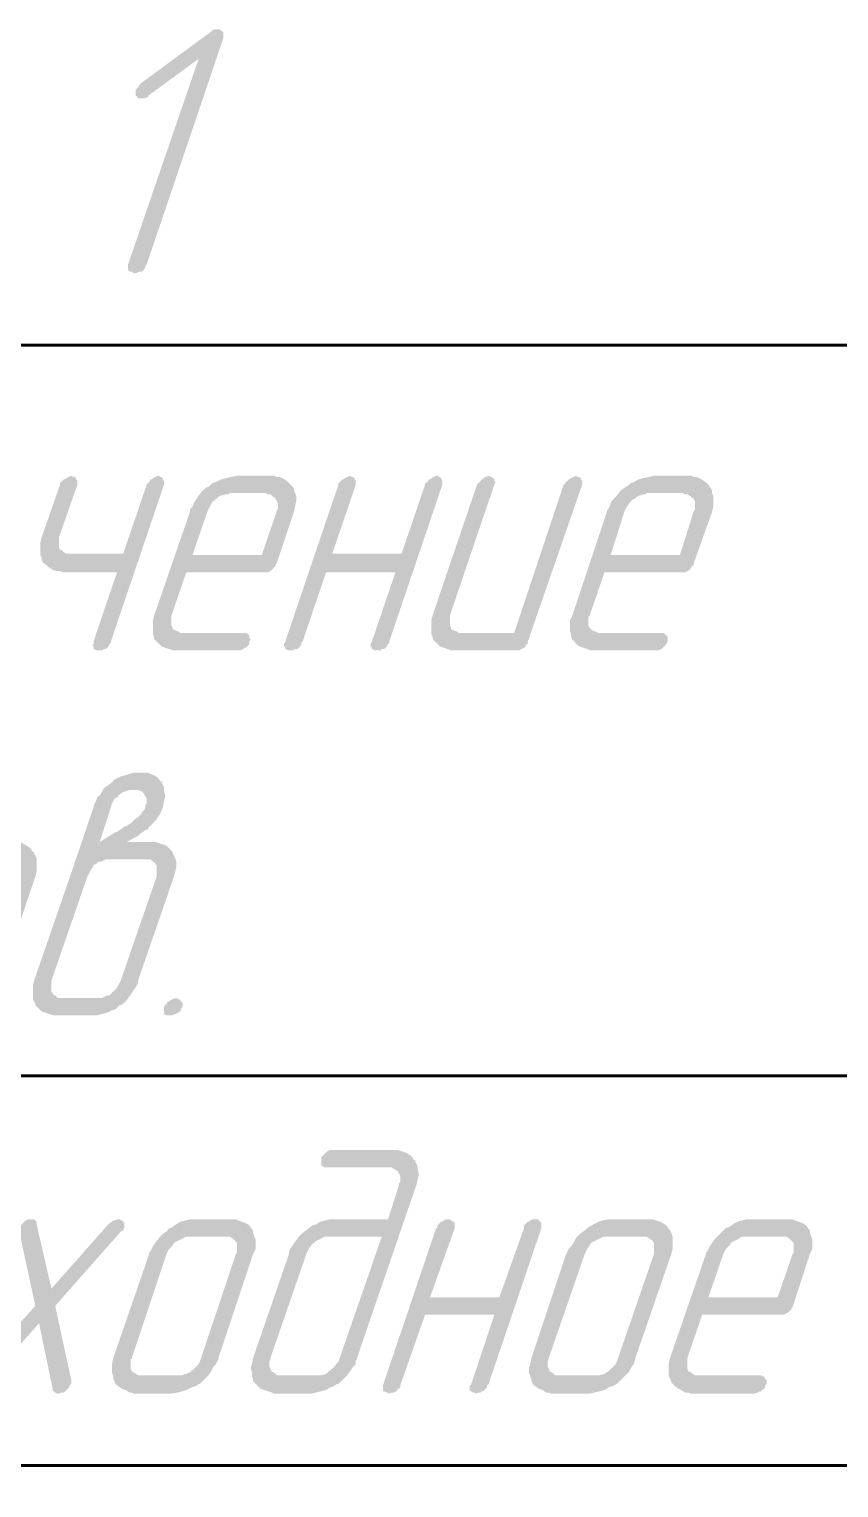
# Model space of a CAD drawing. Extents: x 260 to 1101, y 70 to 664.
# Drawn here: x 390.92 to 407.55, y 279.33 to 309.28 of the extents above; entities that cross this region are included whole.
import ezdxf

# ---------------------------------------------------------------- set-up
doc = ezdxf.new("R2010")
doc.units = 0
doc.header["$MEASUREMENT"] = 0
doc.layers.add('PDF _Геометрия', color=7, linetype='CONTINUOUS')
doc.layers.add('PDF _Сплошная заливка', color=7, linetype='CONTINUOUS')

msp = doc.modelspace()

# ---------------------------------------------------------------- hatches: boundary and pattern name
at = {"layer": 'PDF _Сплошная заливка', "transparency": 33554559}
for points in [[(394.833, 309.279), (394.859, 309.254), (394.884, 309.229), (394.91, 309.229), (394.91, 309.203), (394.91, 309.152), (394.91, 309.102), (393.335, 304.453), (393.309, 304.428), (393.309, 304.403), (393.284, 304.352), (393.233, 304.301), (393.207, 304.301), (393.182, 304.301), (393.131, 304.276), (393.08, 304.276), (393.08, 304.276), (393.055, 304.276), (393.03, 304.301), (392.979, 304.301), (392.953, 304.326), (392.953, 304.352), (392.953, 304.377), (392.953, 304.428), (392.953, 304.453), (394.401, 308.67), (393.36, 307.908), (393.36, 307.882), (393.335, 307.882), (393.284, 307.857), (393.233, 307.857), (393.207, 307.857), (393.182, 307.857), (393.157, 307.857), (393.131, 307.908), (393.106, 307.908), (393.106, 307.933), (393.106, 307.984), (393.106, 308.035), (393.106, 308.035), (393.131, 308.06), (393.157, 308.086), (393.207, 308.162), (394.656, 309.229), (394.656, 309.229), (394.681, 309.254), (394.732, 309.279), (394.783, 309.279), (394.783, 309.279)], [(393.614, 300.085), (393.639, 300.085), (393.665, 300.059), (393.665, 300.034), (393.69, 300.008), (393.69, 299.983), (393.69, 299.932), (392.598, 296.706), (392.598, 296.681), (392.572, 296.656), (392.547, 296.605), (392.496, 296.554), (392.496, 296.554), (392.445, 296.554), (392.42, 296.529), (392.369, 296.529), (392.344, 296.529), (392.318, 296.529), (392.293, 296.529), (392.242, 296.554), (392.242, 296.579), (392.242, 296.605), (392.217, 296.63), (392.242, 296.656), (392.242, 296.706), (392.725, 298.129), (391.607, 298.129), (391.556, 298.154), (391.48, 298.154), (391.404, 298.18), (391.328, 298.23), (391.277, 298.281), (391.201, 298.332), (391.201, 298.357), (391.175, 298.383), (391.175, 298.434), (391.15, 298.484), (391.15, 298.561), (391.15, 298.637), (391.15, 298.738), (391.175, 298.84), (391.556, 299.932), (391.556, 299.932), (391.556, 299.958), (391.582, 299.983), (391.632, 300.034), (391.658, 300.034), (391.683, 300.059), (391.734, 300.085), (391.785, 300.11), (391.785, 300.11), (391.836, 300.085), (391.861, 300.085), (391.886, 300.059), (391.886, 300.034), (391.912, 300.008), (391.912, 299.983), (391.912, 299.932), (391.531, 298.84), (391.531, 298.84), (391.531, 298.815), (391.531, 298.789), (391.531, 298.764), (391.531, 298.688), (391.531, 298.637), (391.556, 298.586), (391.556, 298.586), (391.582, 298.586), (391.607, 298.561), (391.683, 298.51), (391.709, 298.51), (391.785, 298.51), (392.852, 298.51), (393.335, 299.932), (393.335, 299.932), (393.36, 299.958), (393.385, 299.983), (393.411, 300.034), (393.436, 300.034), (393.462, 300.059), (393.512, 300.085), (393.563, 300.11), (393.589, 300.11)], [(399.33, 300.085), (399.355, 300.085), (399.381, 300.059), (399.381, 300.034), (399.406, 300.008), (399.406, 299.983), (399.406, 299.932), (398.314, 296.706), (398.314, 296.681), (398.288, 296.656), (398.263, 296.605), (398.212, 296.554), (398.212, 296.554), (398.161, 296.554), (398.136, 296.529), (398.06, 296.529), (398.06, 296.529), (398.034, 296.529), (398.009, 296.529), (397.958, 296.554), (397.958, 296.579), (397.933, 296.605), (397.933, 296.63), (397.933, 296.656), (397.958, 296.706), (398.441, 298.129), (397.018, 298.129), (396.535, 296.706), (396.51, 296.681), (396.51, 296.656), (396.485, 296.605), (396.434, 296.554), (396.408, 296.554), (396.383, 296.554), (396.332, 296.529), (396.281, 296.529), (396.281, 296.529), (396.256, 296.529), (396.231, 296.529), (396.18, 296.554), (396.18, 296.579), (396.154, 296.605), (396.154, 296.63), (396.154, 296.656), (396.18, 296.706), (397.272, 299.932), (397.272, 299.932), (397.272, 299.958), (397.298, 299.983), (397.348, 300.034), (397.374, 300.034), (397.399, 300.059), (397.45, 300.085), (397.501, 300.11), (397.501, 300.11), (397.552, 300.085), (397.577, 300.085), (397.603, 300.059), (397.603, 300.034), (397.628, 300.008), (397.628, 299.983), (397.628, 299.932), (397.145, 298.51), (398.568, 298.51), (399.051, 299.932), (399.051, 299.932), (399.051, 299.958), (399.101, 299.983), (399.127, 300.034), (399.152, 300.034), (399.178, 300.059), (399.228, 300.085), (399.279, 300.11), (399.305, 300.11)], [(402.175, 300.085), (402.201, 300.085), (402.252, 300.059), (402.252, 300.034), (402.277, 300.008), (402.277, 299.983), (402.277, 299.932), (401.159, 296.706), (401.159, 296.681), (401.159, 296.656), (401.134, 296.656), (401.108, 296.605), (401.083, 296.579), (401.032, 296.554), (400.981, 296.529), (400.93, 296.529), (399.635, 296.529), (399.584, 296.529), (399.508, 296.554), (399.432, 296.579), (399.355, 296.605), (399.305, 296.656), (399.228, 296.732), (399.228, 296.732), (399.203, 296.757), (399.203, 296.808), (399.178, 296.859), (399.178, 296.935), (399.178, 297.037), (399.178, 297.138), (399.203, 297.24), (400.118, 299.932), (400.118, 299.932), (400.143, 299.958), (400.168, 299.983), (400.219, 300.034), (400.219, 300.034), (400.245, 300.059), (400.295, 300.085), (400.372, 300.11), (400.372, 300.11), (400.397, 300.085), (400.422, 300.085), (400.448, 300.059), (400.473, 300.034), (400.473, 300.008), (400.499, 299.983), (400.473, 299.932), (399.559, 297.24), (399.559, 297.24), (399.559, 297.214), (399.559, 297.189), (399.559, 297.138), (399.559, 297.062), (399.559, 297.037), (399.584, 296.986), (399.584, 296.986), (399.584, 296.96), (399.635, 296.935), (399.711, 296.91), (399.737, 296.884), (399.787, 296.884), (400.88, 296.884), (401.896, 299.932), (401.921, 299.932), (401.921, 299.958), (401.947, 299.983), (401.998, 300.034), (401.998, 300.034), (402.048, 300.059), (402.099, 300.085), (402.15, 300.11), (402.15, 300.11)], [(390.667, 292.592), (390.743, 292.592), (390.819, 292.541), (390.87, 292.515), (390.946, 292.465), (390.997, 292.388), (391.023, 292.388), (391.023, 292.363), (391.048, 292.312), (391.073, 292.261), (391.073, 292.185), (391.073, 292.084), (391.073, 291.982), (391.048, 291.88), (390.133, 289.188), (390.133, 289.188), (390.108, 289.163), (390.083, 289.112), (390.032, 289.061), (390.032, 289.061), (390.006, 289.036), (389.956, 289.036), (389.905, 289.036), (389.879, 289.036), (389.879, 289.036), (389.829, 289.036), (389.778, 289.061), (389.778, 289.061), (389.778, 289.112), (389.752, 289.137), (389.778, 289.163), (389.778, 289.188), (390.692, 291.88), (390.692, 291.88), (390.692, 291.906), (390.692, 291.931), (390.692, 291.982), (390.692, 292.058), (390.692, 292.109), (390.667, 292.134), (390.667, 292.134), (390.667, 292.16), (390.616, 292.185), (390.54, 292.236), (390.515, 292.236), (390.464, 292.236), (389.727, 292.236), (388.711, 289.188), (388.685, 289.188), (388.685, 289.163), (388.66, 289.112), (388.609, 289.061), (388.584, 289.061), (388.558, 289.036), (388.508, 289.036), (388.457, 289.036), (388.457, 289.036), (388.431, 289.036), (388.406, 289.036), (388.355, 289.061), (388.355, 289.061), (388.33, 289.112), (388.33, 289.137), (388.33, 289.163), (388.355, 289.188), (389.371, 292.236), (388.304, 292.236), (387.263, 289.188), (387.263, 289.188), (387.263, 289.163), (387.212, 289.112), (387.187, 289.061), (387.161, 289.061), (387.136, 289.036), (387.085, 289.036), (387.034, 289.036), (387.034, 289.036), (387.009, 289.036), (386.983, 289.036), (386.933, 289.061), (386.907, 289.061), (386.907, 289.112), (386.907, 289.137), (386.907, 289.163), (386.907, 289.188), (387.999, 292.414), (387.999, 292.439), (388.025, 292.439), (388.05, 292.49), (388.05, 292.515), (388.101, 292.541), (388.127, 292.566), (388.177, 292.592), (388.254, 292.592), (390.616, 292.592)], [(393.97, 289.366), (393.995, 289.366), (394.046, 289.315), (394.046, 289.315), (394.071, 289.29), (394.071, 289.239), (394.071, 289.213), (394.046, 289.188), (394.046, 289.163), (394.02, 289.112), (393.97, 289.086), (393.944, 289.061), (393.919, 289.061), (393.868, 289.036), (393.817, 289.036), (393.817, 289.036), (393.766, 289.036), (393.741, 289.036), (393.69, 289.061), (393.69, 289.086), (393.69, 289.112), (393.69, 289.163), (393.69, 289.213), (393.69, 289.213), (393.716, 289.239), (393.741, 289.264), (393.766, 289.315), (393.792, 289.315), (393.817, 289.34), (393.868, 289.366), (393.944, 289.391), (393.944, 289.391)], [(392.776, 284.845), (392.826, 284.819), (392.852, 284.794), (392.852, 284.794), (392.877, 284.768), (392.877, 284.718), (392.877, 284.667), (392.877, 284.667), (392.852, 284.641), (392.852, 284.616), (392.801, 284.591), (391.455, 283.067), (391.785, 281.543), (391.785, 281.543), (391.785, 281.517), (391.785, 281.466), (391.759, 281.441), (391.759, 281.441), (391.734, 281.39), (391.709, 281.365), (391.658, 281.314), (391.658, 281.314), (391.632, 281.289), (391.582, 281.289), (391.531, 281.263), (391.505, 281.263), (391.455, 281.289), (391.429, 281.314), (391.404, 281.339), (391.404, 281.365), (391.124, 282.711), (389.93, 281.365), (389.854, 281.289), (389.752, 281.263), (389.727, 281.263), (389.702, 281.289), (389.651, 281.289), (389.625, 281.314), (389.625, 281.339), (389.625, 281.365), (389.625, 281.39), (389.625, 281.441), (389.625, 281.466), (389.625, 281.466), (389.651, 281.517), (389.676, 281.543), (391.048, 283.067), (390.718, 284.591), (390.718, 284.667), (390.718, 284.692), (390.743, 284.718), (390.769, 284.743), (390.819, 284.794), (390.819, 284.794), (390.845, 284.819), (390.896, 284.845), (390.972, 284.845), (390.972, 284.845), (391.023, 284.845), (391.048, 284.819), (391.073, 284.794), (391.073, 284.743), (391.378, 283.422), (392.547, 284.743), (392.649, 284.819), (392.75, 284.845), (392.75, 284.845)], [(401.362, 284.845), (401.388, 284.819), (401.413, 284.794), (401.413, 284.794), (401.439, 284.768), (401.439, 284.718), (401.439, 284.667), (400.346, 281.441), (400.321, 281.441), (400.321, 281.39), (400.295, 281.365), (400.245, 281.314), (400.219, 281.314), (400.194, 281.289), (400.143, 281.289), (400.092, 281.263), (400.092, 281.263), (400.067, 281.289), (400.041, 281.289), (399.991, 281.314), (399.991, 281.314), (399.965, 281.339), (399.965, 281.39), (399.965, 281.416), (399.991, 281.441), (400.473, 282.889), (399.051, 282.889), (398.543, 281.441), (398.543, 281.441), (398.543, 281.39), (398.492, 281.365), (398.466, 281.314), (398.441, 281.314), (398.415, 281.289), (398.365, 281.289), (398.314, 281.263), (398.314, 281.263), (398.288, 281.289), (398.263, 281.289), (398.212, 281.314), (398.187, 281.314), (398.187, 281.339), (398.187, 281.39), (398.187, 281.416), (398.187, 281.441), (399.279, 284.667), (399.305, 284.667), (399.305, 284.718), (399.33, 284.743), (399.381, 284.794), (399.406, 284.794), (399.432, 284.819), (399.482, 284.845), (399.533, 284.845), (399.533, 284.845), (399.559, 284.845), (399.584, 284.819), (399.635, 284.794), (399.635, 284.794), (399.66, 284.768), (399.66, 284.718), (399.66, 284.667), (399.152, 283.244), (400.575, 283.244), (401.083, 284.667), (401.083, 284.667), (401.083, 284.718), (401.108, 284.743), (401.159, 284.794), (401.185, 284.794), (401.21, 284.819), (401.261, 284.845), (401.312, 284.845), (401.312, 284.845)]]:
    msp.add_hatch(color=256, dxfattribs=at).paths.add_polyline_path(points)
h = msp.add_hatch(color=256, dxfattribs=at)
h.paths.add_polyline_path([(395.773, 299.754), (395.037, 299.754), (395.011, 299.729), (394.96, 299.729), (394.859, 299.704), (394.808, 299.678), (394.757, 299.627), (394.757, 299.627), (394.732, 299.627), (394.732, 299.602), (394.681, 299.577), (394.63, 299.475), (394.605, 299.424), (394.579, 299.373), (394.274, 298.484), (395.697, 298.484), (396.002, 299.373), (396.002, 299.399), (396.002, 299.399), (396.027, 299.424), (396.027, 299.475), (396.027, 299.551), (396.002, 299.602), (395.977, 299.627), (395.977, 299.653), (395.977, 299.653), (395.926, 299.678), (395.875, 299.729), (395.824, 299.729)], flags=0)
h.paths.add_polyline_path([(396.002, 300.085), (396.053, 300.085), (396.129, 300.059), (396.205, 300.008), (396.256, 299.958), (396.332, 299.881), (396.332, 299.881), (396.358, 299.856), (396.358, 299.805), (396.383, 299.754), (396.408, 299.678), (396.408, 299.602), (396.383, 299.5), (396.358, 299.373), (396.002, 298.307), (396.002, 298.307), (395.977, 298.281), (395.977, 298.256), (395.951, 298.23), (395.9, 298.18), (395.875, 298.154), (395.824, 298.129), (395.748, 298.129), (394.147, 298.129), (393.843, 297.24), (393.843, 297.24), (393.843, 297.214), (393.843, 297.189), (393.843, 297.138), (393.843, 297.062), (393.843, 297.037), (393.868, 296.986), (393.868, 296.986), (393.868, 296.96), (393.919, 296.935), (393.995, 296.91), (394.02, 296.884), (394.071, 296.884), (395.341, 296.884), (395.367, 296.884), (395.418, 296.859), (395.443, 296.833), (395.443, 296.808), (395.443, 296.783), (395.469, 296.757), (395.443, 296.706), (395.443, 296.706), (395.443, 296.656), (395.418, 296.63), (395.367, 296.579), (395.341, 296.579), (395.316, 296.554), (395.265, 296.529), (395.214, 296.529), (393.919, 296.529), (393.868, 296.529), (393.792, 296.554), (393.716, 296.579), (393.639, 296.605), (393.589, 296.656), (393.512, 296.732), (393.512, 296.732), (393.487, 296.757), (393.487, 296.808), (393.462, 296.859), (393.462, 296.935), (393.462, 297.037), (393.462, 297.138), (393.487, 297.24), (394.224, 299.373), (394.224, 299.399), (394.224, 299.424), (394.274, 299.475), (394.3, 299.551), (394.351, 299.627), (394.401, 299.704), (394.478, 299.805), (394.579, 299.881), (394.605, 299.881), (394.63, 299.907), (394.681, 299.958), (394.757, 299.983), (394.859, 300.034), (394.96, 300.059), (395.062, 300.085), (395.189, 300.11), (395.951, 300.11)], flags=0)
h = msp.add_hatch(color=256, dxfattribs=at)
h.paths.add_polyline_path([(404.335, 299.754), (403.598, 299.754), (403.573, 299.729), (403.547, 299.729), (403.446, 299.704), (403.395, 299.678), (403.344, 299.627), (403.319, 299.627), (403.319, 299.627), (403.293, 299.602), (403.268, 299.577), (403.192, 299.475), (403.166, 299.424), (403.141, 299.373), (402.861, 298.484), (404.284, 298.484), (404.563, 299.373), (404.563, 299.399), (404.589, 299.399), (404.589, 299.424), (404.589, 299.475), (404.589, 299.551), (404.589, 299.602), (404.563, 299.627), (404.563, 299.653), (404.538, 299.653), (404.513, 299.678), (404.436, 299.729), (404.386, 299.729)], flags=0)
h.paths.add_polyline_path([(404.563, 300.085), (404.614, 300.085), (404.69, 300.059), (404.767, 300.008), (404.843, 299.958), (404.894, 299.881), (404.894, 299.881), (404.919, 299.856), (404.944, 299.805), (404.944, 299.754), (404.97, 299.678), (404.97, 299.602), (404.97, 299.5), (404.944, 299.373), (404.563, 298.307), (404.563, 298.307), (404.563, 298.281), (404.538, 298.256), (404.513, 298.23), (404.487, 298.18), (404.436, 298.154), (404.386, 298.129), (404.335, 298.129), (402.734, 298.129), (402.429, 297.24), (402.429, 297.24), (402.404, 297.214), (402.404, 297.189), (402.404, 297.138), (402.404, 297.062), (402.404, 297.037), (402.429, 296.986), (402.429, 296.986), (402.455, 296.96), (402.48, 296.935), (402.556, 296.91), (402.607, 296.884), (402.658, 296.884), (403.928, 296.884), (403.954, 296.884), (403.979, 296.859), (404.004, 296.833), (404.03, 296.808), (404.03, 296.783), (404.03, 296.757), (404.03, 296.706), (404.03, 296.706), (404.004, 296.656), (403.979, 296.63), (403.928, 296.579), (403.928, 296.579), (403.903, 296.554), (403.852, 296.529), (403.776, 296.529), (402.48, 296.529), (402.429, 296.529), (402.379, 296.554), (402.302, 296.579), (402.226, 296.605), (402.15, 296.656), (402.099, 296.732), (402.074, 296.732), (402.074, 296.757), (402.048, 296.808), (402.048, 296.859), (402.023, 296.935), (402.023, 297.037), (402.023, 297.138), (402.074, 297.24), (402.785, 299.373), (402.785, 299.399), (402.811, 299.424), (402.836, 299.475), (402.861, 299.551), (402.912, 299.627), (402.988, 299.704), (403.064, 299.805), (403.166, 299.881), (403.166, 299.881), (403.217, 299.907), (403.268, 299.958), (403.344, 299.983), (403.42, 300.034), (403.522, 300.059), (403.649, 300.085), (403.75, 300.11), (404.513, 300.11)], flags=0)
h = msp.add_hatch(color=256, dxfattribs=at)
h.paths.add_polyline_path([(393.08, 293.658), (393.055, 293.658), (393.03, 293.658), (392.979, 293.658), (392.903, 293.633), (392.826, 293.608), (392.776, 293.557), (392.776, 293.557), (392.75, 293.557), (392.75, 293.531), (392.725, 293.506), (392.674, 293.481), (392.649, 293.43), (392.623, 293.379), (392.598, 293.303), (392.369, 292.592), (392.699, 292.795), (392.699, 292.795), (392.725, 292.795), (392.75, 292.82), (392.801, 292.846), (392.852, 292.896), (392.928, 292.922), (393.004, 292.973), (393.08, 293.049), (393.157, 293.1), (393.233, 293.176), (393.233, 293.201), (393.258, 293.227), (393.284, 293.252), (393.309, 293.303), (393.309, 293.328), (393.309, 293.354), (393.335, 293.379), (393.335, 293.404), (393.335, 293.455), (393.335, 293.481), (393.309, 293.531), (393.284, 293.557), (393.284, 293.582), (393.284, 293.582), (393.233, 293.633), (393.157, 293.658), (393.131, 293.658)], flags=0)
h.paths.add_polyline_path([(393.284, 292.236), (392.572, 292.236), (392.547, 292.236), (392.496, 292.236), (392.395, 292.185), (392.344, 292.185), (392.293, 292.134), (392.293, 292.134), (392.267, 292.134), (392.242, 292.109), (392.217, 292.058), (392.166, 291.982), (392.14, 291.931), (392.115, 291.88), (391.378, 289.747), (391.378, 289.721), (391.378, 289.721), (391.378, 289.696), (391.378, 289.645), (391.378, 289.569), (391.378, 289.518), (391.404, 289.493), (391.404, 289.467), (391.404, 289.467), (391.455, 289.442), (391.48, 289.417), (391.505, 289.391), (391.582, 289.391), (391.632, 289.391), (392.344, 289.391), (392.369, 289.391), (392.42, 289.391), (392.522, 289.442), (392.572, 289.442), (392.623, 289.493), (392.623, 289.493), (392.623, 289.518), (392.649, 289.518), (392.699, 289.569), (392.75, 289.645), (392.776, 289.696), (392.801, 289.747), (393.538, 291.88), (393.538, 291.906), (393.538, 291.906), (393.538, 291.931), (393.538, 291.982), (393.538, 292.058), (393.538, 292.109), (393.512, 292.134), (393.512, 292.134), (393.512, 292.16), (393.462, 292.185), (393.436, 292.211), (393.411, 292.236), (393.36, 292.236)], flags=0)
h.paths.add_polyline_path([(393.284, 294.014), (393.36, 294.014), (393.411, 293.989), (393.487, 293.963), (393.563, 293.912), (393.614, 293.836), (393.639, 293.836), (393.639, 293.811), (393.665, 293.76), (393.69, 293.709), (393.69, 293.633), (393.716, 293.531), (393.69, 293.43), (393.665, 293.303), (393.614, 293.176), (393.563, 293.1), (393.563, 293.1), (393.538, 293.074), (393.538, 293.049), (393.512, 293.023), (393.436, 292.947), (393.36, 292.871), (393.36, 292.846), (393.335, 292.846), (393.309, 292.846), (393.284, 292.82), (393.258, 292.795), (393.207, 292.769), (393.157, 292.719), (392.928, 292.592), (393.462, 292.592), (393.512, 292.592), (393.589, 292.566), (393.665, 292.541), (393.741, 292.515), (393.792, 292.465), (393.868, 292.388), (393.868, 292.388), (393.868, 292.363), (393.893, 292.312), (393.919, 292.261), (393.944, 292.185), (393.944, 292.084), (393.919, 291.982), (393.893, 291.88), (393.157, 289.747), (393.157, 289.721), (393.157, 289.696), (393.131, 289.645), (393.08, 289.569), (393.03, 289.493), (392.953, 289.391), (392.903, 289.315), (392.801, 289.239), (392.776, 289.239), (392.75, 289.213), (392.699, 289.163), (392.623, 289.137), (392.522, 289.086), (392.42, 289.061), (392.318, 289.036), (392.217, 289.036), (391.455, 289.036), (391.404, 289.036), (391.328, 289.061), (391.251, 289.086), (391.175, 289.112), (391.124, 289.163), (391.048, 289.239), (391.048, 289.239), (391.048, 289.264), (391.023, 289.315), (390.997, 289.366), (390.997, 289.442), (390.997, 289.544), (390.997, 289.645), (391.023, 289.747), (391.759, 291.88), (392.242, 293.303), (392.242, 293.328), (392.242, 293.328), (392.267, 293.379), (392.293, 293.43), (392.318, 293.506), (392.395, 293.582), (392.445, 293.684), (392.547, 293.76), (392.649, 293.836), (392.649, 293.862), (392.699, 293.887), (392.75, 293.912), (392.801, 293.938), (392.903, 293.963), (392.979, 293.989), (393.08, 294.014), (393.182, 294.014), (393.233, 294.014)], flags=0)
h = msp.add_hatch(color=256, dxfattribs=at)
h.paths.add_polyline_path([(398.161, 284.489), (397.069, 284.489), (397.044, 284.489), (396.993, 284.489), (396.942, 284.464), (396.891, 284.438), (396.84, 284.413), (396.79, 284.387), (396.79, 284.362), (396.764, 284.362), (396.739, 284.337), (396.713, 284.311), (396.663, 284.235), (396.637, 284.184), (396.612, 284.133), (395.875, 282), (395.875, 281.974), (395.875, 281.974), (395.85, 281.924), (395.85, 281.898), (395.85, 281.822), (395.875, 281.771), (395.9, 281.72), (395.9, 281.72), (395.9, 281.72), (395.951, 281.695), (395.977, 281.67), (396.002, 281.644), (396.053, 281.644), (396.129, 281.644), (396.84, 281.644), (396.866, 281.644), (396.917, 281.644), (397.018, 281.67), (397.044, 281.695), (397.094, 281.746), (397.12, 281.746), (397.12, 281.771), (397.145, 281.771), (397.171, 281.797), (397.247, 281.898), (397.272, 281.924), (397.298, 282)], flags=0)
h.paths.add_polyline_path([(398.492, 286.267), (398.568, 286.242), (398.644, 286.216), (398.695, 286.191), (398.771, 286.14), (398.822, 286.064), (398.847, 286.064), (398.847, 286.013), (398.873, 285.988), (398.898, 285.911), (398.898, 285.861), (398.924, 285.759), (398.898, 285.657), (398.873, 285.556), (397.653, 282), (397.653, 281.974), (397.628, 281.949), (397.628, 281.873), (397.577, 281.822), (397.526, 281.746), (397.45, 281.644), (397.374, 281.568), (397.298, 281.492), (397.272, 281.466), (397.247, 281.466), (397.171, 281.416), (397.094, 281.39), (397.018, 281.339), (396.917, 281.314), (396.815, 281.289), (396.713, 281.263), (395.951, 281.263), (395.9, 281.289), (395.824, 281.314), (395.748, 281.339), (395.672, 281.365), (395.621, 281.416), (395.545, 281.492), (395.545, 281.492), (395.519, 281.517), (395.519, 281.568), (395.494, 281.619), (395.494, 281.695), (395.469, 281.797), (395.494, 281.873), (395.519, 282), (396.256, 284.133), (396.256, 284.159), (396.256, 284.184), (396.281, 284.235), (396.332, 284.311), (396.383, 284.387), (396.459, 284.489), (396.535, 284.565), (396.637, 284.641), (396.637, 284.641), (396.663, 284.667), (396.739, 284.718), (396.815, 284.743), (396.891, 284.794), (396.993, 284.819), (397.094, 284.845), (397.196, 284.845), (398.288, 284.845), (398.517, 285.556), (398.517, 285.581), (398.517, 285.581), (398.543, 285.607), (398.543, 285.657), (398.543, 285.683), (398.543, 285.734), (398.517, 285.784), (398.492, 285.81), (398.492, 285.81), (398.492, 285.835), (398.441, 285.861), (398.365, 285.911), (398.339, 285.911), (398.288, 285.911), (397.018, 285.911), (396.993, 285.911), (396.942, 285.937), (396.917, 285.962), (396.917, 285.962), (396.917, 285.988), (396.917, 286.038), (396.917, 286.089), (396.917, 286.115), (396.917, 286.115), (396.967, 286.165), (396.993, 286.191), (397.018, 286.216), (397.044, 286.242), (397.094, 286.267), (397.145, 286.267), (398.441, 286.267)], flags=0)
h = msp.add_hatch(color=256, dxfattribs=at)
h.paths.add_polyline_path([(394.935, 284.489), (394.198, 284.489), (394.173, 284.489), (394.147, 284.489), (394.046, 284.438), (393.995, 284.413), (393.944, 284.387), (393.919, 284.387), (393.919, 284.362), (393.893, 284.362), (393.868, 284.311), (393.792, 284.235), (393.766, 284.184), (393.741, 284.133), (393.03, 282), (393.03, 281.974), (393.004, 281.974), (393.004, 281.924), (393.004, 281.898), (393.004, 281.822), (393.004, 281.771), (393.03, 281.72), (393.03, 281.72), (393.055, 281.72), (393.08, 281.695), (393.157, 281.644), (393.207, 281.644), (393.258, 281.644), (393.995, 281.644), (394.02, 281.644), (394.046, 281.644), (394.147, 281.67), (394.198, 281.695), (394.249, 281.72), (394.249, 281.746), (394.274, 281.746), (394.3, 281.771), (394.325, 281.797), (394.401, 281.873), (394.427, 281.924), (394.452, 282), (395.164, 284.133), (395.164, 284.133), (395.189, 284.159), (395.189, 284.184), (395.189, 284.21), (395.189, 284.311), (395.189, 284.362), (395.164, 284.387), (395.164, 284.387), (395.138, 284.413), (395.113, 284.438), (395.037, 284.489), (394.986, 284.489)], flags=0)
h.paths.add_polyline_path([(395.164, 284.845), (395.214, 284.819), (395.291, 284.794), (395.367, 284.768), (395.443, 284.718), (395.494, 284.641), (395.494, 284.641), (395.519, 284.616), (395.519, 284.565), (395.545, 284.489), (395.57, 284.438), (395.57, 284.337), (395.57, 284.235), (395.519, 284.133), (394.808, 282), (394.808, 281.974), (394.783, 281.924), (394.757, 281.873), (394.706, 281.822), (394.656, 281.72), (394.605, 281.644), (394.529, 281.568), (394.427, 281.466), (394.401, 281.466), (394.376, 281.441), (394.325, 281.416), (394.249, 281.39), (394.147, 281.339), (394.071, 281.314), (393.97, 281.289), (393.843, 281.263), (393.08, 281.263), (393.03, 281.289), (392.979, 281.289), (392.903, 281.339), (392.826, 281.365), (392.75, 281.416), (392.699, 281.466), (392.674, 281.492), (392.674, 281.517), (392.649, 281.568), (392.649, 281.619), (392.623, 281.695), (392.623, 281.797), (392.623, 281.873), (392.649, 282), (393.385, 284.133), (393.385, 284.159), (393.411, 284.184), (393.436, 284.235), (393.462, 284.286), (393.512, 284.362), (393.589, 284.464), (393.665, 284.54), (393.766, 284.616), (393.766, 284.641), (393.817, 284.667), (393.868, 284.692), (393.944, 284.743), (394.02, 284.794), (394.122, 284.819), (394.224, 284.845), (394.351, 284.845), (395.113, 284.845)], flags=0)
h = msp.add_hatch(color=256, dxfattribs=at)
h.paths.add_polyline_path([(403.522, 284.489), (402.785, 284.489), (402.734, 284.489), (402.709, 284.489), (402.607, 284.438), (402.556, 284.413), (402.506, 284.387), (402.506, 284.387), (402.48, 284.362), (402.455, 284.362), (402.429, 284.311), (402.379, 284.235), (402.353, 284.184), (402.328, 284.133), (401.591, 282), (401.591, 281.974), (401.591, 281.974), (401.566, 281.924), (401.566, 281.898), (401.566, 281.822), (401.591, 281.771), (401.616, 281.72), (401.616, 281.72), (401.616, 281.72), (401.667, 281.695), (401.718, 281.644), (401.769, 281.644), (401.82, 281.644), (402.556, 281.644), (402.582, 281.644), (402.633, 281.644), (402.734, 281.67), (402.76, 281.695), (402.811, 281.72), (402.836, 281.746), (402.836, 281.746), (402.861, 281.771), (402.887, 281.797), (402.963, 281.873), (402.988, 281.924), (403.014, 282), (403.75, 284.133), (403.75, 284.133), (403.75, 284.159), (403.75, 284.184), (403.75, 284.21), (403.75, 284.311), (403.75, 284.362), (403.725, 284.387), (403.725, 284.387), (403.725, 284.413), (403.674, 284.438), (403.598, 284.489), (403.573, 284.489)], flags=0)
h.paths.add_polyline_path([(403.725, 284.845), (403.801, 284.819), (403.877, 284.794), (403.928, 284.768), (404.004, 284.718), (404.055, 284.641), (404.081, 284.641), (404.081, 284.616), (404.106, 284.565), (404.132, 284.489), (404.132, 284.438), (404.132, 284.337), (404.132, 284.235), (404.106, 284.133), (403.369, 282), (403.369, 281.974), (403.344, 281.924), (403.344, 281.873), (403.293, 281.822), (403.242, 281.72), (403.166, 281.644), (403.09, 281.568), (402.988, 281.466), (402.988, 281.466), (402.937, 281.441), (402.887, 281.416), (402.811, 281.39), (402.734, 281.339), (402.633, 281.314), (402.531, 281.289), (402.404, 281.263), (401.642, 281.263), (401.591, 281.289), (401.54, 281.289), (401.464, 281.339), (401.388, 281.365), (401.312, 281.416), (401.261, 281.466), (401.261, 281.492), (401.235, 281.517), (401.235, 281.568), (401.21, 281.619), (401.185, 281.695), (401.185, 281.797), (401.21, 281.873), (401.235, 282), (401.947, 284.133), (401.972, 284.159), (401.972, 284.184), (401.998, 284.235), (402.048, 284.286), (402.099, 284.362), (402.15, 284.464), (402.226, 284.54), (402.328, 284.616), (402.353, 284.641), (402.379, 284.667), (402.429, 284.692), (402.506, 284.743), (402.607, 284.794), (402.683, 284.819), (402.811, 284.845), (402.912, 284.845), (403.674, 284.845)], flags=0)
h = msp.add_hatch(color=256, dxfattribs=at)
h.paths.add_polyline_path([(406.367, 284.489), (405.63, 284.489), (405.605, 284.489), (405.554, 284.489), (405.478, 284.438), (405.427, 284.413), (405.376, 284.387), (405.351, 284.387), (405.351, 284.362), (405.326, 284.362), (405.3, 284.311), (405.224, 284.235), (405.198, 284.184), (405.173, 284.133), (404.868, 283.244), (406.291, 283.244), (406.596, 284.133), (406.596, 284.133), (406.621, 284.159), (406.621, 284.184), (406.621, 284.21), (406.621, 284.311), (406.621, 284.362), (406.596, 284.387), (406.596, 284.387), (406.57, 284.413), (406.545, 284.438), (406.469, 284.489), (406.418, 284.489)], flags=0)
h.paths.add_polyline_path([(406.596, 284.845), (406.647, 284.819), (406.723, 284.794), (406.799, 284.768), (406.875, 284.718), (406.926, 284.641), (406.926, 284.641), (406.951, 284.616), (406.951, 284.565), (406.977, 284.489), (407.002, 284.438), (407.002, 284.337), (407.002, 284.235), (406.951, 284.133), (406.596, 283.041), (406.596, 283.041), (406.57, 283.016), (406.57, 282.99), (406.545, 282.965), (406.52, 282.94), (406.469, 282.914), (406.418, 282.889), (406.342, 282.889), (404.741, 282.889), (404.436, 282), (404.436, 281.974), (404.436, 281.974), (404.436, 281.924), (404.436, 281.898), (404.436, 281.822), (404.436, 281.771), (404.462, 281.72), (404.462, 281.72), (404.487, 281.72), (404.513, 281.695), (404.589, 281.644), (404.64, 281.644), (404.69, 281.644), (405.961, 281.644), (405.961, 281.619), (406.011, 281.619), (406.037, 281.568), (406.037, 281.568), (406.062, 281.543), (406.062, 281.492), (406.062, 281.466), (406.037, 281.441), (406.037, 281.416), (406.011, 281.365), (405.961, 281.339), (405.961, 281.314), (405.91, 281.314), (405.884, 281.289), (405.808, 281.263), (404.513, 281.263), (404.462, 281.289), (404.386, 281.289), (404.309, 281.339), (404.259, 281.365), (404.182, 281.416), (404.132, 281.466), (404.106, 281.492), (404.106, 281.517), (404.081, 281.568), (404.055, 281.619), (404.055, 281.695), (404.055, 281.797), (404.055, 281.873), (404.081, 282), (404.817, 284.133), (404.817, 284.159), (404.843, 284.184), (404.868, 284.235), (404.894, 284.286), (404.944, 284.362), (405.021, 284.464), (405.097, 284.54), (405.173, 284.616), (405.198, 284.641), (405.224, 284.667), (405.3, 284.692), (405.376, 284.743), (405.453, 284.794), (405.554, 284.819), (405.656, 284.845), (405.783, 284.845), (406.545, 284.845)], flags=0)

# ---------------------------------------------------------------- linework, layer by layer
at = {"layer": 'PDF _Геометрия', "lineweight": 60}
msp.add_lwpolyline([(370.082, 302.789), (370.082, 287.788), (545.708, 287.788), (545.708, 302.789)], close=True, dxfattribs=at)
msp.add_lwpolyline([(545.708, 287.788), (370.082, 287.788), (370.082, 279.789), (545.708, 279.789), (370.082, 279.789), (370.082, 271.789), (545.708, 271.789), (370.082, 271.789), (370.082, 263.789), (545.708, 263.789), (370.082, 263.789), (370.082, 255.789), (545.708, 255.789), (370.082, 255.789), (370.082, 247.789), (545.708, 247.789), (370.082, 247.789), (370.082, 239.788), (545.708, 239.788)], dxfattribs=at)

doc.saveas('drawing.dxf')
